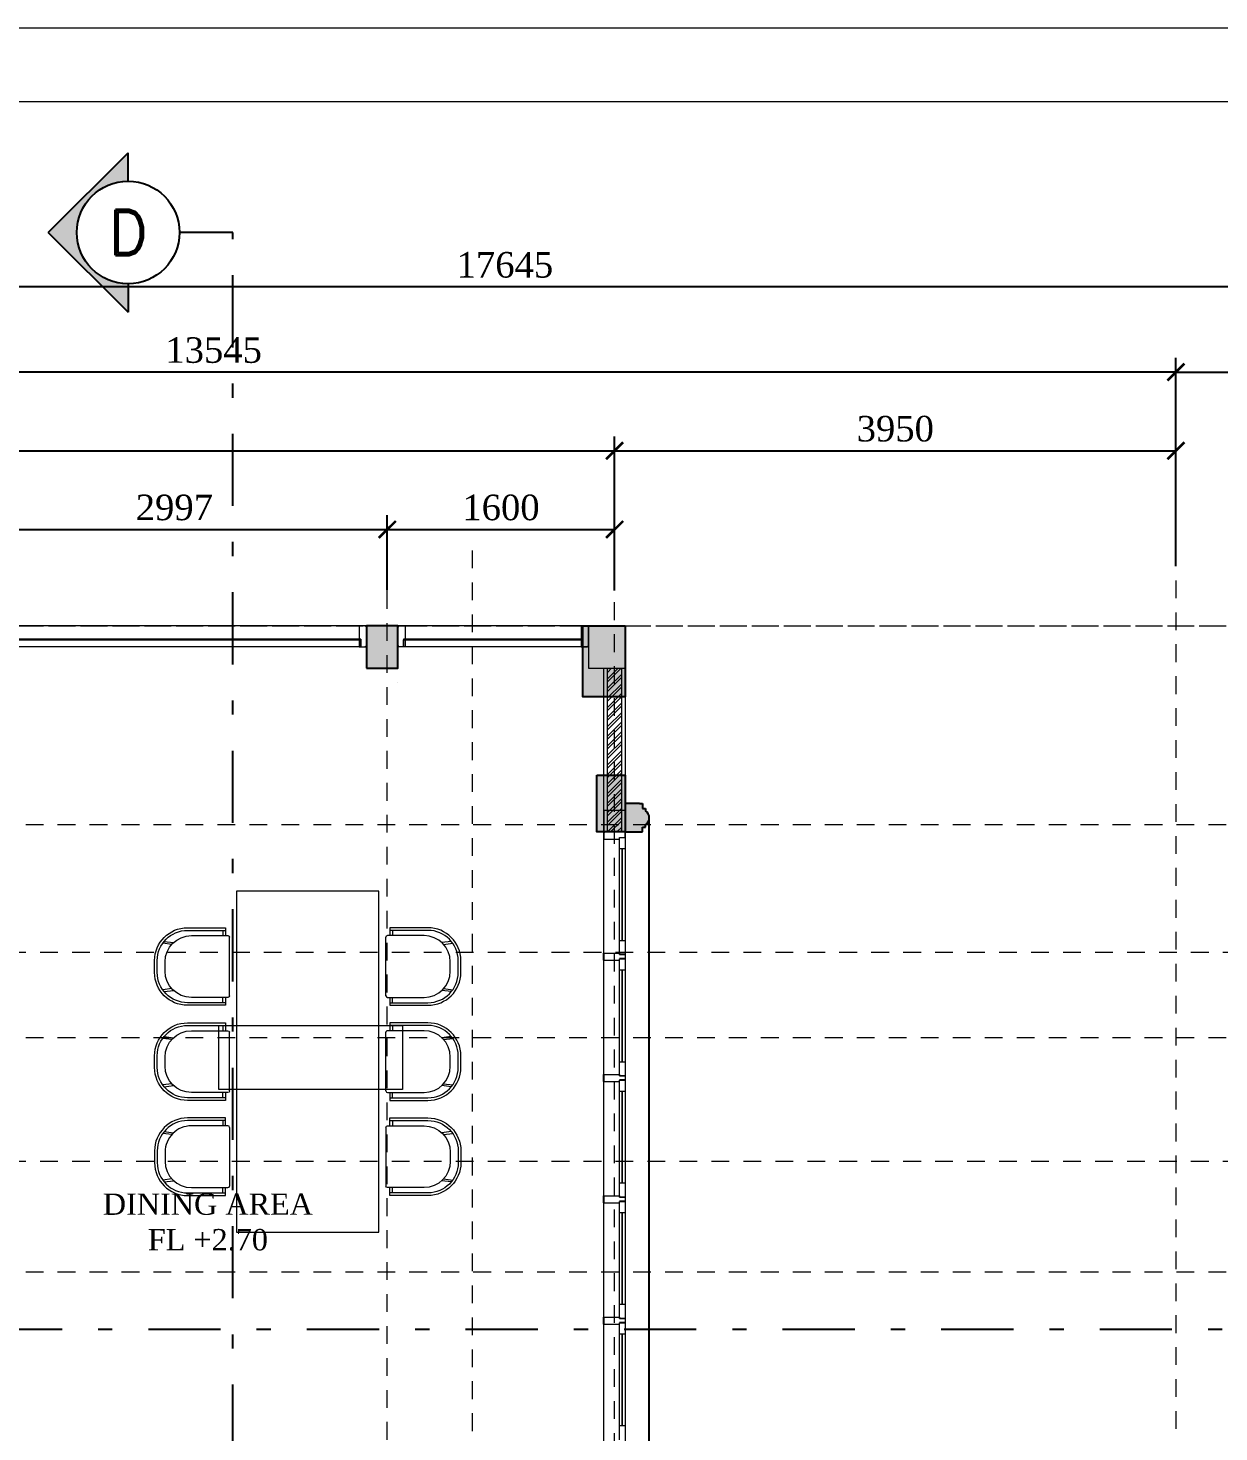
# Model space of a CAD drawing. Header units: millimetres. Extents: x -9564 to 494436, y -140371 to 4257.
# Drawn here: x 28.35 to 36.73, y 120.97 to 130.85 of the extents above; entities that cross this region are included whole.
import ezdxf
from ezdxf.enums import TextEntityAlignment as Align

# ---------------------------------------------------------------- set-up
doc = ezdxf.new("R2010")
doc.units = ezdxf.units.MM
doc.header["$MEASUREMENT"] = 0
for name, pattern in [('CONTINUA', [0]), ('DASHDOTX2', [50.8, 25.4, -12.7, 0, -12.7]), ('DASHED2', [0.375, 0.25, -0.125]), ('HIDDEN2', [0.1875, 0.125, -0.0625]), ('SLD-Solid', [0])]:
    doc.linetypes.add(name, pattern=pattern)
doc.layers.get('DEFPOINTS').update_dxf_attribs({"lineweight": 18})
for name, color, linetype in [('1', 5, 'Continuous'), ('TEXT', 4, 'Continuous'), ('WALL', 90, 'Continuous')]:
    doc.layers.add(name, color=color, linetype=linetype)
for name, color, linetype, lineweight in [('28-Arsiran', 252, 'Continuous', 5), ('8', 8, 'Continuous', 5), ('AS', 8, 'HIDDEN2', 5), ('DINDING', 1, 'Continuous', 20), ('DOOR OPENING', 4, 'SLD-Solid', 5), ('FURNITURE', 25, 'Continuous', 5), ('HATCH', 8, 'Continuous', 13), ('KOL', 5, 'Continuous', 18), ('LEGEND', 1, 'DASHED2', 50), ('XR-KOP A3_MOZART$0$A-TXTKOP', 3, 'Continuous', 5), ('XR-KOP A3_MOZART$0$KOP-A1$0$A-GRSKOP', 1, 'Continuous', 5)]:
    doc.layers.add(name, color=color, linetype=linetype, lineweight=lineweight)
doc.styles.add('HAND', font='ROMAND.SHX', dxfattribs={"width": 0.8, "height": 250})
doc.styles.add('ROMAND', font='romand.shx', dxfattribs={"width": 0.7})
doc.styles.add('style1', font='times.ttf', dxfattribs={"height": 0.15})
doc.styles.add('style2', font='times.ttf', dxfattribs={"height": 0.18})
doc.styles.add('XR-KOP A3_MOZART$0$ROMAND', font='romand.shx', dxfattribs={"height": 2, "bigfont": 'bigfont.shx'})
doc.dimstyles.new('ISO-25', dxfattribs={"dimtxt": 0.18, "dimasz": 0.12, "dimexe": 0.1, "dimexo": 0.1, "dimgap": 0.0625, "dimtad": 1, "dimtoh": 1, "dimdec": 0, "dimlfac": 1000, "dimtxsty": 'style2', "dimblk": 'ARCHTICK', "dimcen": 0.15, "dimclrd": 1, "dimclre": 1, "dimclrt": 4, "dimadec": 0, "dimazin": 0, "dimtfac": 1, "dimtdec": 0, "dimtmove": 0, "dimatfit": 3, "dimldrblk": 'OBLIQUE', "dimfxl": 1, "dimarcsym": 0})
pattern_1 = [(0, (0, 0), (0, 6.985), [5.08, -1.905]), (90, (0, 0), (-6.985, 4e-16), [5.08, -1.905])]

# ---------------------------------------------------------------- blocks, each defined once
blk = doc.blocks.new('hsdh')
at = {"layer": 'XR-KOP A3_MOZART$0$KOP-A1$0$A-GRSKOP', "color": 0, "linetype": 'Continuous', "lineweight": 5}
blk.add_lwpolyline([(145480.1, 82601), (107945.4, 82601), (107945.4, 56196.5), (145480.1, 56196.5)], close=True, dxfattribs=at)
at = {"layer": 'XR-KOP A3_MOZART$0$KOP-A1$0$A-GRSKOP', "color": 5, "linetype": 'Continuous', "lineweight": 5}
blk.add_lwpolyline([(145016.9, 82137.7), (108408.6, 82137.7), (108408.6, 56659.8), (145016.9, 56659.8)], close=True, dxfattribs=at)
blk = doc.blocks.new('as1')
at = {"layer": 'AS'}
for p, q in [((147.8833, 146.6956), (147.8833, 169.1895)), ((148.4833, 146.3069), (148.4833, 169.1895)), ((149.4833, 146.6175), (149.4833, 169.1895)), ((137.0131, 168.628), (158.5787, 168.628)), ((139.8733, 168.628), (158.5787, 168.628)), ((137.0131, 167.228), (158.5787, 167.228)), ((136.4396, 166.328), (158.5787, 166.328)), ((137.0131, 165.728), (158.5787, 165.728)), ((136.4396, 164.858), (158.5787, 164.858)), ((137.0131, 164.078), (158.5787, 164.078))]:
    blk.add_line(p, q, dxfattribs=at)
blk = doc.blocks.new('KSK 3A')
at = {"layer": 'DOOR OPENING', "linetype": 'Continuous'}
blk.add_line((0, 0), (0, 150), dxfattribs=at)
blk.add_lwpolyline([(50, 95), (40, 95), (40, 150), (5, 150), (5, 145), (0, 145), (0, 5), (5, 5), (5, 0), (50, 0)], close=True, dxfattribs=at)
blk = doc.blocks.new('k2')
at = {"layer": 'HATCH', "transparency": 33554687}
h = blk.add_hatch(color=256, dxfattribs=at)
h.dxf.hatch_style = 1
h.paths.add_polyline_path([(255.2298, 156.0575), (255.2298, 155.7575), (255.4898, 155.7575), (255.4898, 156.0575)])
at = {"layer": 'KOL', "transparency": 33554687}
blk.add_lwpolyline([(255.2298, 155.7575), (255.4898, 155.7575), (255.4898, 156.0575), (255.2298, 156.0575)], close=True, dxfattribs=at)
blk = doc.blocks.new('SAN-1')
at = {"layer": '8', "color": 8, "linetype": 'CONTINUA'}
for p, q in [((4.5, 57), (-4.5, 57)), ((4.5, 55), (-4.5, 55)), ((3.5, 49), (-3.5, 49)), ((-29.5, 32), (-29.5, 3)), ((-27.5, 32), (-27.5, 3)), ((-23.5, 29), (-23.5, 1.2)), ((23.5, 1.2), (23.5, 29)), ((27.5, 3), (27.5, 32)), ((29.5, 3), (29.5, 32)), ((-29.5, 3), (-23.5, 3)), ((-27.5, 5), (-23.5, 5)), ((22.3, 0), (-22.3, 0)), ((27.5, 5), (23.5, 5)), ((23.5, 3), (29.5, 3))]:
    blk.add_line(p, q, dxfattribs=at)
at = {"layer": '8', "color": 8}
for p, q in [((-19.1, 49.7), (-18.2, 42.5)), ((-16.8, 43.9), (-17.7, 50.8)), ((16.8, 43.9), (17.7, 50.8)), ((19.1, 49.7), (18.2, 42.5))]:
    blk.add_line(p, q, dxfattribs=at)
at = {"layer": '8', "color": 8, "linetype": 'CONTINUA'}
for centre, radius, start, end in [((-4.5, 32), 25, 90, 180), ((-4.5, 32), 23, 90, 180), ((4.5, 32), 25, 360, 90), ((4.5, 32), 23, 360, 90), ((-3.5, 29), 20, 90, 180), ((3.5, 29), 20, 360, 90), ((-22.3, 1.2), 1.2, 180, 270), ((22.3, 1.2), 1.2, 270, 360)]:
    blk.add_arc(centre, radius, start, end, dxfattribs=at)
blk = doc.blocks.new('_ArchTick')
at = {"color": 0, "linetype": 'ByBlock', "const_width": 0.15}
blk.add_lwpolyline([(-0.5, -0.5), (0.5, 0.5)], dxfattribs=at)
blk = doc.blocks.new('*D371')
at = {"color": 1, "lineweight": -2, "transparency": 16777216}
for p, q in [((251.0328, 246.1202), (251.0328, 246.6498)), ((254.0303, 246.1202), (254.0303, 246.6498)), ((251.0328, 246.5498), (254.0303, 246.5498))]:
    blk.add_line(p, q, dxfattribs=at)
at = {"layer": 'DEFPOINTS', "color": 0, "transparency": 16777216}
for p in [(254.0303, 246.5498), (251.0328, 246.0202), (254.0303, 246.0202)]:
    blk.add_point(p, dxfattribs=at)
at = {"color": 1, "lineweight": -2, "transparency": 16777216, "xscale": 0.12, "yscale": 0.12, "zscale": 0.12, "rotation": 180}
blk.add_blockref('_ArchTick', (251.0328, 246.5498), dxfattribs=at)
at = {"color": 1, "lineweight": -2, "transparency": 16777216, "xscale": 0.12, "yscale": 0.12, "zscale": 0.12}
blk.add_blockref('_ArchTick', (254.0303, 246.5498), dxfattribs=at)
at = {"color": 4, "transparency": 16777216, "insert": (252.5315, 246.7041), "char_height": 0.18, "attachment_point": 5, "style": 'style2'}
blk.add_mtext('2997', dxfattribs=at)
blk = doc.blocks.new('_Oblique')
at = {"color": 0, "linetype": 'ByBlock', "lineweight": -2}
blk.add_line((-0.5, -0.5), (0.5, 0.5), dxfattribs=at)
blk = doc.blocks.new('*D372')
at = {"color": 1, "lineweight": -2, "transparency": 16777216}
for p, q in [((254.0303, 246.1202), (254.0303, 246.6498)), ((255.6303, 246.1202), (255.6303, 246.6498)), ((254.0303, 246.5498), (255.6303, 246.5498))]:
    blk.add_line(p, q, dxfattribs=at)
at = {"layer": 'DEFPOINTS', "color": 0, "transparency": 16777216}
for p in [(255.6303, 246.5498), (254.0303, 246.0202), (255.6303, 246.0202)]:
    blk.add_point(p, dxfattribs=at)
at = {"color": 1, "lineweight": -2, "transparency": 16777216, "xscale": 0.12, "yscale": 0.12, "zscale": 0.12, "rotation": 180}
blk.add_blockref('_ArchTick', (254.0303, 246.5498), dxfattribs=at)
at = {"color": 1, "lineweight": -2, "transparency": 16777216, "xscale": 0.12, "yscale": 0.12, "zscale": 0.12}
blk.add_blockref('_ArchTick', (255.6303, 246.5498), dxfattribs=at)
at = {"color": 4, "transparency": 16777216, "insert": (254.8303, 246.7038), "char_height": 0.18, "attachment_point": 5, "style": 'style2'}
blk.add_mtext('1600', dxfattribs=at)
blk = doc.blocks.new('*D373')
at = {"color": 1, "lineweight": -2, "transparency": 16777216}
for p, q in [((246.0352, 246.6498), (246.0352, 247.2041)), ((255.6303, 246.6498), (255.6303, 247.2041)), ((246.0352, 247.1041), (255.6303, 247.1041))]:
    blk.add_line(p, q, dxfattribs=at)
at = {"layer": 'DEFPOINTS', "color": 0, "transparency": 16777216}
for p in [(255.6303, 247.1041), (246.0352, 246.5498), (255.6303, 246.5498)]:
    blk.add_point(p, dxfattribs=at)
at = {"color": 1, "lineweight": -2, "transparency": 16777216, "xscale": 0.12, "yscale": 0.12, "zscale": 0.12, "rotation": 180}
blk.add_blockref('_ArchTick', (246.0352, 247.1041), dxfattribs=at)
at = {"color": 1, "lineweight": -2, "transparency": 16777216, "xscale": 0.12, "yscale": 0.12, "zscale": 0.12}
blk.add_blockref('_ArchTick', (255.6303, 247.1041), dxfattribs=at)
at = {"color": 4, "transparency": 16777216, "insert": (250.8328, 247.2585), "char_height": 0.18, "attachment_point": 5, "style": 'style2'}
blk.add_mtext('9595', dxfattribs=at)
blk = doc.blocks.new('*D374')
at = {"color": 1, "lineweight": -2, "transparency": 16777216}
for p, q in [((246.0352, 247.2041), (246.0352, 247.7581)), ((259.5803, 247.2041), (259.5803, 247.7581)), ((259.5803, 247.6581), (246.0352, 247.6581))]:
    blk.add_line(p, q, dxfattribs=at)
at = {"layer": 'DEFPOINTS', "color": 0, "transparency": 16777216}
for p in [(246.0352, 247.6581), (246.0352, 247.1041), (259.5803, 247.1041)]:
    blk.add_point(p, dxfattribs=at)
at = {"color": 1, "lineweight": -2, "transparency": 16777216, "xscale": 0.12, "yscale": 0.12, "zscale": 0.12, "rotation": 180}
blk.add_blockref('_ArchTick', (246.0352, 247.6581), dxfattribs=at)
at = {"color": 1, "lineweight": -2, "transparency": 16777216, "xscale": 0.12, "yscale": 0.12, "zscale": 0.12}
blk.add_blockref('_ArchTick', (259.5803, 247.6581), dxfattribs=at)
at = {"color": 4, "transparency": 16777216, "insert": (252.8078, 247.8121), "char_height": 0.18, "attachment_point": 5, "style": 'style2'}
blk.add_mtext('13545', dxfattribs=at)
blk = doc.blocks.new('*D391')
at = {"color": 1, "lineweight": -2, "transparency": 16777216}
for p, q in [((255.6303, 246.2911), (255.6303, 247.2041)), ((259.5803, 246.2911), (259.5803, 247.2041)), ((255.6303, 247.1041), (259.5803, 247.1041))]:
    blk.add_line(p, q, dxfattribs=at)
at = {"layer": 'DEFPOINTS', "color": 0, "transparency": 16777216}
for p in [(259.5803, 247.1041), (255.6303, 246.1911), (259.5803, 246.1911)]:
    blk.add_point(p, dxfattribs=at)
at = {"color": 1, "lineweight": -2, "transparency": 16777216, "xscale": 0.12, "yscale": 0.12, "zscale": 0.12, "rotation": 180}
blk.add_blockref('_ArchTick', (255.6303, 247.1041), dxfattribs=at)
at = {"color": 1, "lineweight": -2, "transparency": 16777216, "xscale": 0.12, "yscale": 0.12, "zscale": 0.12}
blk.add_blockref('_ArchTick', (259.5803, 247.1041), dxfattribs=at)
at = {"color": 4, "transparency": 16777216, "insert": (257.6053, 247.2585), "char_height": 0.18, "attachment_point": 5, "style": 'style2'}
blk.add_mtext('3950', dxfattribs=at)
blk = doc.blocks.new('*D392')
at = {"color": 1, "lineweight": -2, "transparency": 16777216}
for p, q in [((259.5803, 246.7049), (259.5803, 247.7581)), ((263.6803, 246.7049), (263.6803, 247.7581)), ((259.5803, 247.6581), (263.6803, 247.6581))]:
    blk.add_line(p, q, dxfattribs=at)
at = {"layer": 'DEFPOINTS', "color": 0, "transparency": 16777216}
for p in [(263.6803, 247.6581), (259.5803, 246.6049), (263.6803, 246.6049)]:
    blk.add_point(p, dxfattribs=at)
at = {"color": 1, "lineweight": -2, "transparency": 16777216, "xscale": 0.12, "yscale": 0.12, "zscale": 0.12, "rotation": 180}
blk.add_blockref('_ArchTick', (259.5803, 247.6581), dxfattribs=at)
at = {"color": 1, "lineweight": -2, "transparency": 16777216, "xscale": 0.12, "yscale": 0.12, "zscale": 0.12}
blk.add_blockref('_ArchTick', (263.6803, 247.6581), dxfattribs=at)
at = {"color": 4, "transparency": 16777216, "insert": (261.6303, 247.8121), "char_height": 0.18, "attachment_point": 5, "style": 'style2'}
blk.add_mtext('4100', dxfattribs=at)
blk = doc.blocks.new('*D393')
at = {"color": 1, "lineweight": -2, "transparency": 16777216}
for p, q in [((246.0352, 247.7581), (246.0352, 248.3581)), ((263.6803, 247.7581), (263.6803, 248.3581)), ((263.6803, 248.2581), (246.0352, 248.2581))]:
    blk.add_line(p, q, dxfattribs=at)
at = {"layer": 'DEFPOINTS', "color": 0, "transparency": 16777216}
for p in [(246.0352, 248.2581), (246.0352, 247.6581), (263.6803, 247.6581)]:
    blk.add_point(p, dxfattribs=at)
at = {"color": 1, "lineweight": -2, "transparency": 16777216, "xscale": 0.12, "yscale": 0.12, "zscale": 0.12, "rotation": 180}
blk.add_blockref('_ArchTick', (246.0352, 248.2581), dxfattribs=at)
at = {"color": 1, "lineweight": -2, "transparency": 16777216, "xscale": 0.12, "yscale": 0.12, "zscale": 0.12}
blk.add_blockref('_ArchTick', (263.6803, 248.2581), dxfattribs=at)
at = {"color": 4, "transparency": 16777216, "insert": (254.8578, 248.4124), "char_height": 0.18, "attachment_point": 5, "style": 'style2'}
blk.add_mtext('17645', dxfattribs=at)
blk = doc.blocks.new('ARAH-4')
blk.add_hatch(color=8).paths.add_polyline_path([(-4.5, 0), (-7, 0), (0, -7), (7, 0), (4.5, 0, -1)])
at = {"color": 9}
for p, q in [((0, -7), (-7, 0)), ((-4.5, 0), (-7, 0)), ((0, -7), (7, 0)), ((4.5, 0), (7, 0))]:
    blk.add_line(p, q, dxfattribs=at)
blk.add_circle((0, 0), 4.5, dxfattribs=at)
at = {"color": 4, "style": 'ROMAND'}
blk.add_attdef('A', text='', height=4, dxfattribs=at).set_placement((0, 0), align=Align.MIDDLE_CENTER)
blk = doc.blocks.new('pot')
at = {"layer": '1', "linetype": 'DASHDOTX2', "ltscale": 0.02}
for points in [[(210.3553, 147.3958), (210.7323, 147.3958), (210.7323, 171.6414), (210.3553, 171.6414)], [(200.0932, 164.2958), (200.0932, 163.9187), (225.016, 163.9187), (225.016, 164.2958)]]:
    blk.add_lwpolyline(points, dxfattribs=at)
ref = blk.add_blockref('ARAH-4', (209.9943, 171.6414), dxfattribs=dict(xscale=0.08021946471751398, yscale=0.08021946471751398, zscale=0.08021946471751398, rotation=270))
ref.add_attrib('A', 'D', dxfattribs={"color": 4, "height": 0.3209, "style": 'ROMAND'}).set_placement((209.9943, 171.6414), align=Align.MIDDLE_CENTER)
blk = doc.blocks.new('KOLOM PRAKTIS')
at = {"layer": 'HATCH'}
h = blk.add_hatch(color=256, dxfattribs=at)
h.dxf.hatch_style = 1
h.paths.add_polyline_path([(-75, 75), (-75, -75), (75, -75), (75, 75)])
at = {"layer": 'KOL'}
blk.add_lwpolyline([(-75, -75), (75, -75), (75, 75), (-75, 75)], close=True, dxfattribs=at)
blk = doc.blocks.new('k4')
at = {"true_color": 0x636466}
h = blk.add_hatch(dxfattribs=at)
h.set_pattern_fill('ANGLE', color=251)
h.set_pattern_definition(pattern_1)
h.paths.add_polyline_path([(210.5582, -20.3924), (210.3582, -20.3924), (210.3582, -20.7924), (210.5582, -20.7924)])
h = blk.add_hatch(color=251, dxfattribs=at)
h.dxf.hatch_style = 1
h.paths.add_polyline_path([(210.5582, -20.5943), (210.3582, -20.5943), (210.3582, -20.7924), (210.5582, -20.7924)])
h.paths.add_polyline_path([(210.5582, -20.3924), (210.3582, -20.3924), (210.3582, -20.5943), (210.5582, -20.5943)])
for p, q in [((210.3582, -20.3924), (210.5582, -20.3924)), ((210.5582, -20.3924), (210.5582, -20.7924)), ((210.5582, -20.7924), (210.3582, -20.7924))]:
    blk.add_line(p, q)
blk.add_lwpolyline([(210.3582, -20.3924), (210.5582, -20.3924), (210.5582, -20.7924), (210.3582, -20.7924)], close=True)
blk = doc.blocks.new('kolom1')
at = {"true_color": 0x636466}
h = blk.add_hatch(dxfattribs=at)
h.set_pattern_fill('ANGLE', color=251)
h.set_pattern_definition(pattern_1)
h.paths.add_polyline_path([(201.3116, -20.5135), (201.6116, -20.5135), (201.6116, -20.0135), (201.3116, -20.0135)])
h = blk.add_hatch(color=251, dxfattribs=at)
h.dxf.hatch_style = 1
h.paths.add_polyline_path([(201.6116, -20.0135), (201.3116, -20.0135), (201.3116, -20.5135), (201.6116, -20.5135)])
blk.add_lwpolyline([(201.6116, -20.0135), (201.6116, -20.5135), (201.3116, -20.5135), (201.3116, -20.0135)], close=True)
blk = doc.blocks.new('KL3')
at = {"color": 244, "lineweight": -2, "true_color": 0x991b1e}
blk.add_line((357.1727, -307.6822), (357.1727, -307.6822), dxfattribs=at)
for name, p in [('kolom1', (157.1611, -287.2687)), ('k4', (148.2145, -287.9422))]:
    blk.add_blockref(name, p)
blk = doc.blocks.new('q2rt2q')
for base, p1, p2, picture, middle in [((246.0352, 248.2581), (263.6803, 247.6581), (246.0352, 247.6581), '*D393', (254.8578, 248.4124)), ((246.0352, 247.6581), (259.5803, 247.1041), (246.0352, 247.1041), '*D374', (252.8078, 247.8121)), ((263.6803, 247.6581), (259.5803, 246.6049), (263.6803, 246.6049), '*D392', (261.6303, 247.8121)), ((255.6303, 247.1041), (246.0352, 246.5498), (255.6303, 246.5498), '*D373', (250.8328, 247.2585)), ((259.5803, 247.1041), (255.6303, 246.1911), (259.5803, 246.1911), '*D391', (257.6053, 247.2585)), ((254.0302514457, 246.5497844856), (251.0327514457, 246.0201663318), (254.0302514457, 246.0201663318), '*D371', (252.5315014457, 246.7041013565)), ((255.6303, 246.5498), (254.0303, 246.0202), (255.6303, 246.0202), '*D372', (254.8303, 246.7038))]:
    dim = blk.add_linear_dim(base=base, p1=p1, p2=p2, dimstyle='ISO-25')
    dim.commit()
    dim.dimension.update_dxf_attribs({"geometry": picture, "text_midpoint": middle})
blk = doc.blocks.new('A$C2a879c63')
h = blk.add_hatch(color=8)
h.dxf.hatch_style = 1
h.paths.add_polyline_path([(61.6103, 24.0341), (61.6103, 24.051), (61.5882, 24.051), (61.5882, 24.0848), (61.5673, 24.0848), (61.4673, 24.0848), (61.4673, 24.0348), (61.4673, 24.0348), (61.4673, 23.9373), (61.6128, 23.9373, 0.499794)])
h.paths.add_polyline_path([(61.6103, 23.9354, 0.012589), (61.6128, 23.9373), (61.4673, 23.9373), (61.4673, 23.8848), (61.5673, 23.8848), (61.5882, 23.8848), (61.5882, 23.9185), (61.6103, 23.9185)])
at = {"layer": '28-Arsiran'}
h = blk.add_hatch(dxfattribs=at)
h.set_pattern_fill('ANSI32', color=256, scale=0.005)
h.set_pattern_definition([(45, (-194.022473, -132.172766), (-0.0336759605, 0.0336759605), []), (45, (-194.00002, -132.172766), (-0.0336759605, 0.0336759605), [])])
h.paths.add_polyline_path([(61.4423, 25.0373), (61.3923, 25.0373), (61.3923, 23.8848), (61.4423, 23.8848)])
h.paths.add_polyline_path([(61.3923, 25.0373), (61.3423, 25.0373), (61.3423, 23.8848), (61.3923, 23.8848)])
at = {"layer": 'WALL', "transparency": 33554687}
h = blk.add_hatch(color=256, dxfattribs=at)
h.dxf.hatch_style = 1
h.paths.add_polyline_path([(59.6448, 25.0373), (59.8673, 25.0373), (59.8673, 25.3373), (59.6448, 25.3373)])
for p, q in [((61.5673, 24.0848), (61.4673, 24.0848)), ((61.5673, 24.0848), (61.5882, 24.0848)), ((61.5882, 24.0848), (61.5882, 24.051)), ((61.5882, 24.051), (61.6103, 24.051)), ((61.6103, 24.051), (61.6103, 24.0341)), ((61.6103, 23.9185), (61.6103, 23.9354)), ((61.6358, 19.4647), (61.6358, 23.9848)), ((61.4673, 23.8848), (61.5673, 23.8848)), ((61.5673, 23.8848), (61.5882, 23.8848)), ((61.5882, 23.8848), (61.5882, 23.9185)), ((61.5882, 23.9185), (61.6103, 23.9185)), ((61.3173, 22.9808), (61.3173, 23.0308)), ((61.4673, 23.0208), (61.4273, 23.0208)), ((61.4673, 22.9908), (61.4273, 22.9908)), ((61.3173, 22.1268), (61.3173, 22.1768)), ((61.4673, 22.1368), (61.4273, 22.1368)), ((61.3173, 21.2728), (61.3173, 21.3228)), ((61.4673, 21.2828), (61.4273, 21.2828)), ((61.3173, 20.4188), (61.3173, 20.4688)), ((61.4673, 20.4288), (61.4273, 20.4288))]:
    blk.add_line(p, q)
blk.add_arc((61.5752, 23.9848), 0.0606, 305.44619, 54.55381)
at = {"layer": '8', "transparency": 33554687}
for p, q in [((59.6448, 25.3373), (56.9673, 25.3373)), ((61.2073, 25.3373), (59.8673, 25.3373)), ((59.5948, 25.1872), (56.9673, 25.1872)), ((61.2073, 25.1872), (59.8673, 25.1872)), ((61.4673, 25.0373), (61.4673, 23.8848))]:
    blk.add_line(p, q, dxfattribs=at)
at = {"layer": '8'}
for p, q in [((61.3423, 23.8848), (61.3423, 25.0373)), ((61.4423, 23.8848), (61.4423, 25.0373))]:
    blk.add_line(p, q, dxfattribs=at)
at = {"layer": '8', "transparency": 33554687}
blk.add_lwpolyline([(58.6065, 22.5219), (59.8985, 22.5219), (59.8985, 22.0717), (58.6065, 22.0717)], close=True, dxfattribs=at)
at = {"layer": 'AS'}
blk.add_line((65.3423, 25.656), (65.3423, 4.6489), dxfattribs=at)
at = {"layer": 'DINDING'}
blk.add_lwpolyline([(61.3173, 23.8848), (61.3173, 25.0373), (61.4673, 25.0373), (61.4673, 23.8848)], close=True, dxfattribs=at)
at = {"layer": 'DOOR OPENING', "linetype": 'Continuous'}
for p, q in [((61.3173, 23.8848), (61.4673, 23.8848)), ((61.3173, 22.9858), (61.3173, 23.0308)), ((61.3173, 23.0308), (61.4273, 23.0308)), ((61.3173, 22.9808), (61.4273, 22.9808)), ((61.4273, 23.0308), (61.4273, 23.0208)), ((61.4273, 23.0208), (61.4673, 23.0208)), ((61.4273, 22.9808), (61.4273, 22.9908)), ((61.4273, 22.9908), (61.4673, 22.9908)), ((61.4673, 23.0208), (61.4673, 22.9858)), ((61.3173, 22.1318), (61.3173, 22.1768)), ((61.3173, 22.1768), (61.4273, 22.1768)), ((61.4273, 22.1768), (61.4273, 22.1668)), ((61.4273, 22.1768), (61.4273, 22.1668)), ((61.4273, 22.1668), (61.4673, 22.1668)), ((61.4673, 22.1668), (61.4273, 22.1668)), ((61.4273, 22.1668), (61.4673, 22.1668)), ((61.4673, 22.1668), (61.4273, 22.1668)), ((61.4673, 22.1668), (61.4673, 22.1318)), ((61.3173, 22.1268), (61.4273, 22.1268)), ((61.3173, 22.1268), (61.4273, 22.1268)), ((61.4273, 22.1268), (61.4273, 22.1368)), ((61.4273, 22.1368), (61.4673, 22.1368)), ((61.4673, 22.1368), (61.4273, 22.1368)), ((61.4273, 22.1268), (61.4273, 22.1368)), ((61.4273, 22.1368), (61.4673, 22.1368)), ((61.3173, 21.2778), (61.3173, 21.3228)), ((61.3173, 21.3228), (61.4273, 21.3228)), ((61.3173, 21.2728), (61.4273, 21.2728)), ((61.3173, 21.2728), (61.4273, 21.2728)), ((61.4273, 21.3228), (61.4273, 21.3128)), ((61.4273, 21.3228), (61.4273, 21.3128)), ((61.4273, 21.3128), (61.4673, 21.3128)), ((61.4673, 21.3128), (61.4273, 21.3128)), ((61.4273, 21.3128), (61.4673, 21.3128)), ((61.4673, 21.3128), (61.4273, 21.3128)), ((61.4273, 21.2728), (61.4273, 21.2828)), ((61.4273, 21.2828), (61.4673, 21.2828)), ((61.4673, 21.2828), (61.4273, 21.2828)), ((61.4273, 21.2728), (61.4273, 21.2828)), ((61.4273, 21.2828), (61.4673, 21.2828)), ((61.4673, 21.3128), (61.4673, 21.2778)), ((61.3173, 20.4238), (61.3173, 20.4688)), ((61.3173, 20.4688), (61.4273, 20.4688)), ((61.4273, 20.4688), (61.4273, 20.4588)), ((61.4273, 20.4688), (61.4273, 20.4588)), ((61.3173, 20.4188), (61.4273, 20.4188)), ((61.3173, 20.4188), (61.4273, 20.4188)), ((61.4273, 20.4588), (61.4673, 20.4588)), ((61.4673, 20.4588), (61.4273, 20.4588)), ((61.4273, 20.4588), (61.4673, 20.4588)), ((61.4673, 20.4588), (61.4273, 20.4588)), ((61.4273, 20.4188), (61.4273, 20.4288)), ((61.4273, 20.4288), (61.4673, 20.4288)), ((61.4673, 20.4288), (61.4273, 20.4288)), ((61.4273, 20.4188), (61.4273, 20.4288)), ((61.4273, 20.4288), (61.4673, 20.4288)), ((61.4673, 20.4588), (61.4673, 20.4238))]:
    blk.add_line(p, q, dxfattribs=at)
at = {"layer": 'DOOR OPENING', "linetype": 'Continuous', "transparency": 33554687}
for p, q in [((61.4273, 23.0208), (61.4273, 23.8448)), ((61.4673, 23.7648), (61.4273, 23.7648)), ((61.4273, 23.1208), (61.4673, 23.1208)), ((61.4273, 22.1668), (61.4273, 22.9908)), ((61.4673, 22.9108), (61.4273, 22.9108)), ((61.4273, 22.2668), (61.4673, 22.2668)), ((61.4273, 21.3128), (61.4273, 22.1368)), ((61.4673, 22.0568), (61.4273, 22.0568)), ((61.4273, 21.4128), (61.4673, 21.4128)), ((61.4273, 20.4588), (61.4273, 21.2828)), ((61.4673, 21.2028), (61.4273, 21.2028)), ((61.4273, 20.5588), (61.4673, 20.5588)), ((61.4273, 19.6048), (61.4273, 20.4288)), ((61.4673, 20.3488), (61.4273, 20.3488)), ((61.4273, 19.7048), (61.4673, 19.7048))]:
    blk.add_line(p, q, dxfattribs=at)
for points in [[(59.6048, 25.2423), (57.0273, 25.2423), (57.0273, 25.2373), (59.6048, 25.2373)], [(61.1673, 25.2423), (59.9073, 25.2423), (59.9073, 25.2373), (61.1673, 25.2373)], [(61.3173, 19.5648), (61.3173, 23.8848), (61.4673, 23.8848), (61.4673, 19.5648)], [(61.4473, 23.7648), (61.4432, 23.7648), (61.4432, 23.1208), (61.4473, 23.1208)], [(61.4473, 22.9108), (61.4432, 22.9108), (61.4432, 22.2668), (61.4473, 22.2668)], [(61.4473, 22.0568), (61.4432, 22.0568), (61.4432, 21.4128), (61.4473, 21.4128)], [(61.4473, 21.2028), (61.4432, 21.2028), (61.4432, 20.5588), (61.4473, 20.5588)], [(61.4473, 20.3488), (61.4432, 20.3488), (61.4432, 19.7048), (61.4473, 19.7048)]]:
    blk.add_lwpolyline(points, close=True, dxfattribs=at)
at = {"layer": 'DOOR OPENING', "color": 8, "linetype": 'Continuous', "ltscale": 0.75, "transparency": 33554687}
for points in [[(59.5948, 25.1872), (59.6048, 25.1872), (59.6048, 25.2373), (59.5948, 25.2373)], [(59.9173, 25.1872), (59.9073, 25.1872), (59.9073, 25.2373), (59.9173, 25.2373)], [(61.1573, 25.1872), (61.1673, 25.1872), (61.1673, 25.2373), (61.1573, 25.2373)]]:
    blk.add_lwpolyline(points, close=True, dxfattribs=at)
at = {"layer": 'DOOR OPENING', "linetype": 'Continuous'}
blk.add_lwpolyline([(61.4273, 23.8348), (61.4273, 23.8448), (61.4673, 23.8448), (61.4673, 23.8798), (61.4623, 23.8798), (61.4623, 23.8848), (61.3223, 23.8848), (61.3223, 23.8798), (61.3173, 23.8798), (61.3173, 23.8348)], close=True, dxfattribs=at)
at = {"layer": 'FURNITURE', "color": 8, "transparency": 33554687}
blk.add_lwpolyline([(58.7318, 21.0673), (59.7322, 21.0673), (59.7322, 23.4673), (58.7318, 23.4673)], close=True, dxfattribs=at)
at = {"layer": 'WALL', "transparency": 33554687}
blk.add_lwpolyline([(59.6448, 25.0373), (59.8673, 25.0373), (59.8673, 25.3373), (59.6448, 25.3373)], close=True, dxfattribs=at)
for name, p in [('pot', (-152.0264, -143.5351)), ('q2rt2q', (-194.2379, -220.5351)), ('as1', (-88.091, -143.2907)), ('KL3', (-297.3054, 332.6194)), ('k2', (-194.0225, -130.7203))]:
    blk.add_blockref(name, p)
at = {"layer": 'DOOR OPENING', "color": 8, "transparency": 33554687, "yscale": 0.001, "zscale": 0.001, "rotation": 180}
for p, xscale in [((59.6448, 25.3373), 0.001), ((59.8673, 25.3373), -0.001), ((61.2073, 25.3373), 0.001)]:
    blk.add_blockref('KSK 3A', p, dxfattribs=dict(at, xscale=xscale))
at = {"layer": 'FURNITURE', "color": 8, "transparency": 33554687}
for p, xscale, yscale, zscale, rotation in [((58.6818, 22.9371), -0.009257142857142868, 0.009257142857142868, 0.009257142857142858, 90), ((59.7822, 22.9371), 0.009257142857142858, 0.009257142857142858, 0.009257142857142858, 270), ((58.6818, 22.2673), -0.009257142857142868, 0.009257142857142868, 0.009257142857142858, 90), ((59.7822, 22.2673), 0.009257142857142858, 0.009257142857142858, 0.009257142857142858, 270), ((58.6818, 21.5975), 0.009257142857142867, 0.009257142857142867, 0.009257142857142867, 90), ((59.7822, 21.5975), -0.009257142857142858, 0.009257142857142858, 0.009257142857142858, 270)]:
    blk.add_blockref('SAN-1', p, dxfattribs=dict(at, xscale=xscale, yscale=yscale, zscale=zscale, rotation=rotation))
at = {"layer": 'LEGEND', "xscale": 0.00111896417510141, "yscale": 0.00111896417510141, "zscale": 0.00111896417510141}
blk.add_blockref('hsdh', (-78.787, -62.8819), dxfattribs=at)
at = {"layer": 'WALL', "transparency": 33554687, "xscale": 0.001, "yscale": 0.001, "zscale": 0.001}
blk.add_blockref('KOLOM PRAKTIS', (61.3923, 23.9598), dxfattribs=at)
at = {"color": 4, "style": 'HAND'}
for tag, height, rotation, p in [('DRY.WASHER', 0.054, 0, (11.9366, 24.9122)), ('PATIO', 0.135, 0, (20.9666, 21.5696)), ('GENSET', 0.135, 0, (18.2157, 17.1045)), ('PLANTERBOX', 0.135, 90, (22.169, 13.2959)), ('PLANTERBOX', 0.135, 0, (18.5224, 11.5633)), ('PATIO', 0.135, 0, (400.0395, 10.821)), ('CARPORT', 0.135, 0, (12.157, 9.7744)), ('CARPORT', 0.135, 0, (20.6202, 9.7744))]:
    blk.add_attdef(tag, text='', height=height, rotation=rotation, dxfattribs=at).set_placement(p, align=Align.MIDDLE)
at = {"layer": 'TEXT', "insert": (58.5296, 21.1369), "char_height": 0.15, "width": 3.201421, "attachment_point": 5, "style": 'style1'}
blk.add_mtext('\\A1;DINING AREA\\PFL +2.70', dxfattribs=at)
at = {"layer": 'XR-KOP A3_MOZART$0$A-TXTKOP', "style": 'XR-KOP A3_MOZART$0$ROMAND'}
for tag, p in [('1:200', (37.0468, 3.1879)), ('1:100', (79.0468, 3.1879)), ('1:100', (121.0468, 3.1879)), ('1:100', (163.0468, 3.1879)), ('1:100', (205.0468, 3.1879)), ('1:100', (247.0468, 3.1879)), ('1:100', (289.0468, 3.1879)), ('1:100', (331.0468, 3.1879)), ('1:100', (373.0468, 3.1879)), ('1:100', (415.0468, 3.1879)), ('1:100', (457.0468, 3.1879)), ('1:100', (499.0468, 3.1879))]:
    blk.add_attdef(tag, text='', height=0.1296, dxfattribs=at).set_placement(p, align=Align.MIDDLE)

msp = doc.modelspace()

# ---------------------------------------------------------------- block references
msp.add_blockref('A$C2a879c63', (-28.9148, 101.3058))

doc.saveas('drawing.dxf')
